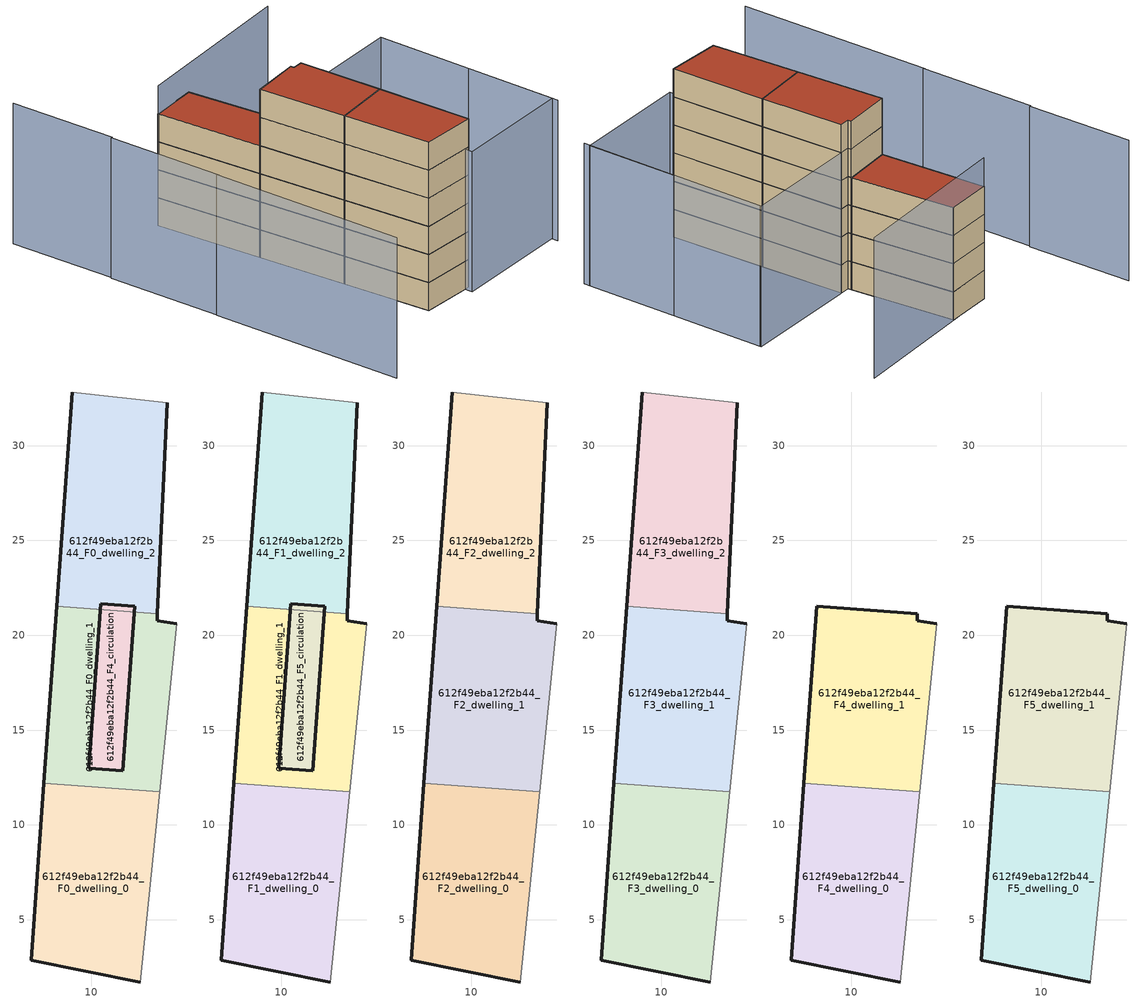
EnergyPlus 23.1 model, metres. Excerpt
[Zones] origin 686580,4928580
612f49eba12f2b44_F0_dwelling_0
 floor ground (EU_floor_Construction): 12.58,1.72 13.61,11.75 7.5,12.2 6.82,2.87 z0
 wall outside (EU_wall_Construction): 12.58,1.72 6.82,2.87 7.5,12.2 z0:3
 wall to 612f49eba12f2b44_F0_dwelling_1 (EU_wall_Construction): 7.5,12.2 13.61,11.75 z0:3
 wall adiabatic (EU_wall_Construction): 13.61,11.75 12.58,1.72 z0:3
612f49eba12f2b44_F0_dwelling_1
 floor ground (EU_floor_Construction): 13.61,11.75 14.51,20.62 13.46,20.77 13.48,21.14 8.18,21.53 7.5,12.2 z0
 wall outside (EU_wall_Construction): 13.48,21.14 13.46,20.77 14.51,20.62 / 7.5,12.2 8.18,21.53 z0:3
 wall adiabatic (EU_wall_Construction): 14.51,20.62 13.61,11.75 z0:3
 wall to 612f49eba12f2b44_F0_dwelling_2 (EU_wall_Construction): 8.18,21.53 13.48,21.14 z0:3
612f49eba12f2b44_F0_dwelling_2
 floor ground (EU_floor_Construction): 13.48,21.14 14.01,32.27 9,32.83 8.18,21.53 z0
 wall outside (EU_wall_Construction): 14.01,32.27 13.48,21.14 / 8.18,21.53 9,32.83 z0:3
 wall adiabatic (EU_wall_Construction): 9,32.83 14.01,32.27 z0:3
612f49eba12f2b44_F4_circulation
 floor ground (EU_floor_Construction): 11.65,12.85 12.28,21.52 10.48,21.66 9.85,12.98 z0
 wall outside (EU_wall_Construction): 11.65,12.85 9.85,12.98 10.48,21.66 12.28,21.52 11.65,12.85 z0:3
612f49eba12f2b44_F1_dwelling_0
 floor to 612f49eba12f2b44_F0_dwelling_0 (EU_floor_Construction): 12.58,1.72 13.61,11.75 7.5,12.2 6.82,2.87 z3
 wall outside (EU_wall_Construction): 12.58,1.72 6.82,2.87 7.5,12.2 z3:6
 wall to 612f49eba12f2b44_F1_dwelling_1 (EU_wall_Construction): 7.5,12.2 13.61,11.75 z3:6
 wall adiabatic (EU_wall_Construction): 13.61,11.75 12.58,1.72 z3:6
612f49eba12f2b44_F1_dwelling_1
 floor to 612f49eba12f2b44_F0_dwelling_1 (EU_floor_Construction): 13.61,11.75 14.51,20.62 13.46,20.77 13.48,21.14 8.18,21.53 7.5,12.2 z3
 wall outside (EU_wall_Construction): 13.48,21.14 13.46,20.77 14.51,20.62 / 7.5,12.2 8.18,21.53 z3:6
 wall adiabatic (EU_wall_Construction): 14.51,20.62 13.61,11.75 z3:6
 wall to 612f49eba12f2b44_F1_dwelling_2 (EU_wall_Construction): 8.18,21.53 13.48,21.14 z3:6
612f49eba12f2b44_F1_dwelling_2
 floor to 612f49eba12f2b44_F0_dwelling_2 (EU_floor_Construction): 13.48,21.14 14.01,32.27 9,32.83 8.18,21.53 z3
 wall outside (EU_wall_Construction): 14.01,32.27 13.48,21.14 / 8.18,21.53 9,32.83 z3:6
 wall adiabatic (EU_wall_Construction): 9,32.83 14.01,32.27 z3:6
612f49eba12f2b44_F5_circulation
 floor to 612f49eba12f2b44_F4_circulation (EU_floor_Construction): 11.65,12.85 12.28,21.52 10.48,21.66 9.85,12.98 z3
 wall outside (EU_wall_Construction): 11.65,12.85 9.85,12.98 10.48,21.66 12.28,21.52 11.65,12.85 z3:6
 roof outside (EU_roof_Construction): 12.28,21.52 11.65,12.85 9.85,12.98 10.48,21.66 z6
612f49eba12f2b44_F2_dwelling_0
 floor to 612f49eba12f2b44_F1_dwelling_0 (EU_floor_Construction): 12.58,1.72 13.61,11.75 7.5,12.2 6.82,2.87 z6
 wall outside (EU_wall_Construction): 12.58,1.72 6.82,2.87 7.5,12.2 z6:9
 wall to 612f49eba12f2b44_F2_dwelling_1 (EU_wall_Construction): 7.5,12.2 13.61,11.75 z6:9
 wall adiabatic (EU_wall_Construction): 13.61,11.75 12.58,1.72 z6:9
612f49eba12f2b44_F2_dwelling_1
 floor to 612f49eba12f2b44_F1_dwelling_1 (EU_floor_Construction): 13.61,11.75 14.51,20.62 13.46,20.77 13.48,21.14 8.18,21.53 7.5,12.2 z6
 wall outside (EU_wall_Construction): 13.48,21.14 13.46,20.77 14.51,20.62 / 7.5,12.2 8.18,21.53 z6:9
 wall adiabatic (EU_wall_Construction): 14.51,20.62 13.61,11.75 z6:9
 wall to 612f49eba12f2b44_F2_dwelling_2 (EU_wall_Construction): 8.18,21.53 13.48,21.14 z6:9
612f49eba12f2b44_F2_dwelling_2
 floor to 612f49eba12f2b44_F1_dwelling_2 (EU_floor_Construction): 13.48,21.14 14.01,32.27 9,32.83 8.18,21.53 z6
 wall outside (EU_wall_Construction): 14.01,32.27 13.48,21.14 / 8.18,21.53 9,32.83 z6:9
 wall adiabatic (EU_wall_Construction): 9,32.83 14.01,32.27 z6:9
612f49eba12f2b44_F3_dwelling_0
 floor to 612f49eba12f2b44_F2_dwelling_0 (EU_floor_Construction): 12.58,1.72 13.61,11.75 7.5,12.2 6.82,2.87 z9
 wall outside (EU_wall_Construction): 12.58,1.72 6.82,2.87 7.5,12.2 z9:12
 wall to 612f49eba12f2b44_F3_dwelling_1 (EU_wall_Construction): 7.5,12.2 13.61,11.75 z9:12
 wall adiabatic (EU_wall_Construction): 13.61,11.75 12.58,1.72 z9:12
612f49eba12f2b44_F3_dwelling_1
 floor to 612f49eba12f2b44_F2_dwelling_1 (EU_floor_Construction): 13.61,11.75 14.51,20.62 13.46,20.77 13.48,21.14 8.18,21.53 7.5,12.2 z9
 wall outside (EU_wall_Construction): 13.48,21.14 13.46,20.77 14.51,20.62 / 7.5,12.2 8.18,21.53 z9:12
 wall adiabatic (EU_wall_Construction): 14.51,20.62 13.61,11.75 z9:12
 wall to 612f49eba12f2b44_F3_dwelling_2 (EU_wall_Construction): 8.18,21.53 13.48,21.14 z9:12
612f49eba12f2b44_F3_dwelling_2
 floor to 612f49eba12f2b44_F2_dwelling_2 (EU_floor_Construction): 13.48,21.14 14.01,32.27 9,32.83 8.18,21.53 z9
 wall outside (EU_wall_Construction): 14.01,32.27 13.48,21.14 / 8.18,21.53 9,32.83 z9:12
 wall adiabatic (EU_wall_Construction): 9,32.83 14.01,32.27 z9:12
 roof outside (EU_roof_Construction): 14.01,32.27 13.48,21.14 8.18,21.53 9,32.83 z12
612f49eba12f2b44_F4_dwelling_0
 floor to 612f49eba12f2b44_F3_dwelling_0 (EU_floor_Construction): 12.58,1.72 13.61,11.75 7.5,12.2 6.82,2.87 z12
 wall outside (EU_wall_Construction): 12.58,1.72 6.82,2.87 7.5,12.2 z12:15
 wall to 612f49eba12f2b44_F4_dwelling_1 (EU_wall_Construction): 7.5,12.2 13.61,11.75 z12:15
 wall adiabatic (EU_wall_Construction): 13.61,11.75 12.58,1.72 z12:15
612f49eba12f2b44_F4_dwelling_1
 floor to 612f49eba12f2b44_F3_dwelling_1 (EU_floor_Construction): 13.61,11.75 14.51,20.62 13.46,20.77 13.48,21.14 8.18,21.53 7.5,12.2 z12
 wall outside (EU_wall_Construction): 7.5,12.2 8.18,21.53 13.48,21.14 13.46,20.77 14.51,20.62 z12:15
 wall adiabatic (EU_wall_Construction): 14.51,20.62 13.61,11.75 z12:15
612f49eba12f2b44_F5_dwelling_0
 floor to 612f49eba12f2b44_F4_dwelling_0 (EU_floor_Construction): 12.58,1.72 13.61,11.75 7.5,12.2 6.82,2.87 z15
 wall outside (EU_wall_Construction): 12.58,1.72 6.82,2.87 7.5,12.2 z15:18
 wall to 612f49eba12f2b44_F5_dwelling_1 (EU_wall_Construction): 7.5,12.2 13.61,11.75 z15:18
 wall adiabatic (EU_wall_Construction): 13.61,11.75 12.58,1.72 z15:18
 roof outside (EU_roof_Construction): 13.61,11.75 12.58,1.72 6.82,2.87 7.5,12.2 z18
612f49eba12f2b44_F5_dwelling_1
 floor to 612f49eba12f2b44_F4_dwelling_1 (EU_floor_Construction): 13.61,11.75 14.51,20.62 13.46,20.77 13.48,21.14 8.18,21.53 7.5,12.2 z15
 wall outside (EU_wall_Construction): 7.5,12.2 8.18,21.53 13.48,21.14 13.46,20.77 14.51,20.62 z15:18
 wall adiabatic (EU_wall_Construction): 14.51,20.62 13.61,11.75 z15:18
 roof outside (EU_roof_Construction): 14.51,20.62 13.61,11.75 7.5,12.2 8.18,21.53 13.48,21.14 13.46,20.77 z18
shading: 24.38,-1.3 27.04,18.8 / -3.33,19.8 -5.9,-0.66 / -1.82,31.84 -3.37,19.54 / -0.42,43.03 -1.72,31.83 / 27.27,31.06 8.99,32.72 / 27.06,18.96 24.47,-0.64 / 24.47,-0.64 11.92,1.02 / 11.92,1.02 14.51,20.62 / 14.51,20.62 27.06,18.96 z0:15
[Building]
EU S2 Campaign: North Axis=0; Terrain=City; Solar Distribution=FullExterior
[Site:Location]
Bologna: Latitude=44.5; Longitude=11.25; Time Zone=1; Elevation=37
[SizingPeriod:WeatherFileDays]
AnnualSizingPeriod: Begin Month=1; Begin Day of Month=1; End Month=12; End Day of Month=31; Day of Week for Start Day=Monday; Use Weather File Daylight Saving Period=No; Use Weather File Rain and Snow Indicators=No
[MATERIAL]
EU_InternalMass_Material: Roughness=MediumRough; Thickness=0.1; Conductivity=1; Density=1800; Specific Heat=900; Thermal Absorptance=0.9; Solar Absorptance=0.7; Visible Absorptance=0.7
[MATERIAL:NOMASS] Roughness=MediumRough; Thermal Absorptance=0.9; Solar Absorptance=0.7; Visible Absorptance=0.7
Name | Thermal Resistance
EU_wall_NoMass | 0.905828
EU_roof_NoMass | 0.37593
EU_floor_NoMass | 0.67114
[CONSTRUCTION]
EU_wall_Construction: EU_wall_NoMass
EU_roof_Construction: EU_roof_NoMass
EU_floor_Construction: EU_floor_NoMass
EU_InternalMass_Construction: EU_InternalMass_Material
[ZONE] Type=1; Multiplier=1; Ceiling Height=autocalculate; Floor Area=autocalculate; Part of Total Floor Area=Yes
Name | Volume
612f49eba12f2b44_F0_dwelling_0; 612f49eba12f2b44_F1_dwelling_0; 612f49eba12f2b44_F2_dwelling_0; 612f49eba12f2b44_F3_dwelling_0; 612f49eba12f2b44_F4_dwelling_0; 612f49eba12f2b44_F5_dwelling_0 | 174.349
612f49eba12f2b44_F0_dwelling_1; 612f49eba12f2b44_F1_dwelling_1; 612f49eba12f2b44_F2_dwelling_1; 612f49eba12f2b44_F3_dwelling_1; 612f49eba12f2b44_F4_dwelling_1; 612f49eba12f2b44_F5_dwelling_1 | 174.352
612f49eba12f2b44_F0_dwelling_2; 612f49eba12f2b44_F1_dwelling_2; 612f49eba12f2b44_F2_dwelling_2; 612f49eba12f2b44_F3_dwelling_2 | 174.345
612f49eba12f2b44_F4_circulation; 612f49eba12f2b44_F5_circulation | 47.0676
[INTERNALMASS] Construction=EU_InternalMass_Construction
Name | Zone or ZoneList | Surface Area
612f49eba12f2b44_F0_dwelling_0_EU_InternalMass | 612f49eba12f2b44_F0_dwelling_0 | 58.1134
612f49eba12f2b44_F0_dwelling_1_EU_InternalMass | 612f49eba12f2b44_F0_dwelling_1 | 58.1134
612f49eba12f2b44_F0_dwelling_2_EU_InternalMass | 612f49eba12f2b44_F0_dwelling_2 | 58.1134
612f49eba12f2b44_F1_dwelling_0_EU_InternalMass | 612f49eba12f2b44_F1_dwelling_0 | 58.1134
612f49eba12f2b44_F1_dwelling_1_EU_InternalMass | 612f49eba12f2b44_F1_dwelling_1 | 58.1134
612f49eba12f2b44_F1_dwelling_2_EU_InternalMass | 612f49eba12f2b44_F1_dwelling_2 | 58.1134
612f49eba12f2b44_F2_dwelling_0_EU_InternalMass | 612f49eba12f2b44_F2_dwelling_0 | 58.1134
612f49eba12f2b44_F2_dwelling_1_EU_InternalMass | 612f49eba12f2b44_F2_dwelling_1 | 58.1134
612f49eba12f2b44_F2_dwelling_2_EU_InternalMass | 612f49eba12f2b44_F2_dwelling_2 | 58.1134
612f49eba12f2b44_F3_dwelling_0_EU_InternalMass | 612f49eba12f2b44_F3_dwelling_0 | 58.1134
612f49eba12f2b44_F3_dwelling_1_EU_InternalMass | 612f49eba12f2b44_F3_dwelling_1 | 58.1134
612f49eba12f2b44_F3_dwelling_2_EU_InternalMass | 612f49eba12f2b44_F3_dwelling_2 | 58.1134
612f49eba12f2b44_F4_dwelling_0_EU_InternalMass | 612f49eba12f2b44_F4_dwelling_0 | 79.3248
612f49eba12f2b44_F4_dwelling_1_EU_InternalMass | 612f49eba12f2b44_F4_dwelling_1 | 79.3248
612f49eba12f2b44_F5_dwelling_0_EU_InternalMass | 612f49eba12f2b44_F5_dwelling_0 | 79.3248
612f49eba12f2b44_F5_dwelling_1_EU_InternalMass | 612f49eba12f2b44_F5_dwelling_1 | 79.3248
[OTHEREQUIPMENT] Fuel Type=Electricity; Design Level Calculation Method=Watts/Area; Power per Zone Floor Area=1; Fraction Latent=0; Fraction Radiant=0; Fraction Lost=0; Carbon Dioxide Generation Rate=0; EndUse Subcategory=EU_Step8_InternalGains
Name | Zone or ZoneList or Space or SpaceList | Schedule
EU_Step8_InternalGain_612f49eba12f2b44_F0_dwelling_0_f000 | 612f49eba12f2b44_F0_dwelling_0 | EU_Step8_GainSchedule_612f49eba12f2b44_F0_dwelling_0_f000
EU_Step8_InternalGain_612f49eba12f2b44_F0_dwelling_1_f000 | 612f49eba12f2b44_F0_dwelling_1 | EU_Step8_GainSchedule_612f49eba12f2b44_F0_dwelling_1_f000
EU_Step8_InternalGain_612f49eba12f2b44_F0_dwelling_2_f000 | 612f49eba12f2b44_F0_dwelling_2 | EU_Step8_GainSchedule_612f49eba12f2b44_F0_dwelling_2_f000
EU_Step8_InternalGain_612f49eba12f2b44_F1_dwelling_0_f000 | 612f49eba12f2b44_F1_dwelling_0 | EU_Step8_GainSchedule_612f49eba12f2b44_F1_dwelling_0_f000
EU_Step8_InternalGain_612f49eba12f2b44_F1_dwelling_1_f000 | 612f49eba12f2b44_F1_dwelling_1 | EU_Step8_GainSchedule_612f49eba12f2b44_F1_dwelling_1_f000
EU_Step8_InternalGain_612f49eba12f2b44_F1_dwelling_2_f000 | 612f49eba12f2b44_F1_dwelling_2 | EU_Step8_GainSchedule_612f49eba12f2b44_F1_dwelling_2_f000
EU_Step8_InternalGain_612f49eba12f2b44_F2_dwelling_0_f000 | 612f49eba12f2b44_F2_dwelling_0 | EU_Step8_GainSchedule_612f49eba12f2b44_F2_dwelling_0_f000
EU_Step8_InternalGain_612f49eba12f2b44_F2_dwelling_1_f000 | 612f49eba12f2b44_F2_dwelling_1 | EU_Step8_GainSchedule_612f49eba12f2b44_F2_dwelling_1_f000
EU_Step8_InternalGain_612f49eba12f2b44_F2_dwelling_2_f000 | 612f49eba12f2b44_F2_dwelling_2 | EU_Step8_GainSchedule_612f49eba12f2b44_F2_dwelling_2_f000
EU_Step8_InternalGain_612f49eba12f2b44_F3_dwelling_0_f000 | 612f49eba12f2b44_F3_dwelling_0 | EU_Step8_GainSchedule_612f49eba12f2b44_F3_dwelling_0_f000
EU_Step8_InternalGain_612f49eba12f2b44_F3_dwelling_1_f000 | 612f49eba12f2b44_F3_dwelling_1 | EU_Step8_GainSchedule_612f49eba12f2b44_F3_dwelling_1_f000
EU_Step8_InternalGain_612f49eba12f2b44_F3_dwelling_2_f000 | 612f49eba12f2b44_F3_dwelling_2 | EU_Step8_GainSchedule_612f49eba12f2b44_F3_dwelling_2_f000
EU_Step8_InternalGain_612f49eba12f2b44_F4_dwelling_0_f000 | 612f49eba12f2b44_F4_dwelling_0 | EU_Step8_GainSchedule_612f49eba12f2b44_F4_dwelling_0_f000
EU_Step8_InternalGain_612f49eba12f2b44_F4_dwelling_1_f000 | 612f49eba12f2b44_F4_dwelling_1 | EU_Step8_GainSchedule_612f49eba12f2b44_F4_dwelling_1_f000
EU_Step8_InternalGain_612f49eba12f2b44_F5_dwelling_0_f000 | 612f49eba12f2b44_F5_dwelling_0 | EU_Step8_GainSchedule_612f49eba12f2b44_F5_dwelling_0_f000
EU_Step8_InternalGain_612f49eba12f2b44_F5_dwelling_1_f000 | 612f49eba12f2b44_F5_dwelling_1 | EU_Step8_GainSchedule_612f49eba12f2b44_F5_dwelling_1_f000
[ZONEINFILTRATION:DESIGNFLOWRATE] Schedule=EU_AlwaysOn; Design Flow Rate Calculation Method=Flow/Area; Flow Rate per Floor Area=0.0005; Constant Term Coefficient=1; Temperature Term Coefficient=0; Velocity Term Coefficient=0; Velocity Squared Term Coefficient=0
Name | Zone or ZoneList or Space or SpaceList
EU_Circulation_Infiltration_612f49eba12f2b44_F4_circulation | 612f49eba12f2b44_F4_circulation
EU_Circulation_Infiltration_612f49eba12f2b44_F5_circulation | 612f49eba12f2b44_F5_circulation
[ZONEVENTILATION:DESIGNFLOWRATE] Schedule=EU_AlwaysOn; Design Flow Rate Calculation Method=AirChanges/Hour; Air Changes per Hour=0.73129; Ventilation Type=Natural; Fan Pressure Rise=0; Fan Total Efficiency=1; Constant Term Coefficient=1; Temperature Term Coefficient=0; Velocity Term Coefficient=0; Velocity Squared Term Coefficient=0; Minimum Indoor Temperature=-100; Maximum Indoor Temperature=100; Delta Temperature=-100; Minimum Outdoor Temperature=-100; Maximum Outdoor Temperature=100; Maximum Wind Speed=40
Name | Zone or ZoneList or Space or SpaceList
EU_ConstantAir_612f49eba12f2b44_F0_dwelling_0 | 612f49eba12f2b44_F0_dwelling_0
EU_ConstantAir_612f49eba12f2b44_F0_dwelling_1 | 612f49eba12f2b44_F0_dwelling_1
EU_ConstantAir_612f49eba12f2b44_F0_dwelling_2 | 612f49eba12f2b44_F0_dwelling_2
EU_ConstantAir_612f49eba12f2b44_F1_dwelling_0 | 612f49eba12f2b44_F1_dwelling_0
EU_ConstantAir_612f49eba12f2b44_F1_dwelling_1 | 612f49eba12f2b44_F1_dwelling_1
EU_ConstantAir_612f49eba12f2b44_F1_dwelling_2 | 612f49eba12f2b44_F1_dwelling_2
EU_ConstantAir_612f49eba12f2b44_F2_dwelling_0 | 612f49eba12f2b44_F2_dwelling_0
EU_ConstantAir_612f49eba12f2b44_F2_dwelling_1 | 612f49eba12f2b44_F2_dwelling_1
EU_ConstantAir_612f49eba12f2b44_F2_dwelling_2 | 612f49eba12f2b44_F2_dwelling_2
EU_ConstantAir_612f49eba12f2b44_F3_dwelling_0 | 612f49eba12f2b44_F3_dwelling_0
EU_ConstantAir_612f49eba12f2b44_F3_dwelling_1 | 612f49eba12f2b44_F3_dwelling_1
EU_ConstantAir_612f49eba12f2b44_F3_dwelling_2 | 612f49eba12f2b44_F3_dwelling_2
EU_ConstantAir_612f49eba12f2b44_F4_dwelling_0 | 612f49eba12f2b44_F4_dwelling_0
EU_ConstantAir_612f49eba12f2b44_F4_dwelling_1 | 612f49eba12f2b44_F4_dwelling_1
EU_ConstantAir_612f49eba12f2b44_F5_dwelling_0 | 612f49eba12f2b44_F5_dwelling_0
EU_ConstantAir_612f49eba12f2b44_F5_dwelling_1 | 612f49eba12f2b44_F5_dwelling_1
[HVACTEMPLATE:THERMOSTAT] Constant Heating Setpoint=20; Constant Cooling Setpoint=50
EU_HeatOnly_612f49eba12f2b44_F0_dwelling_0; EU_HeatOnly_612f49eba12f2b44_F0_dwelling_1; EU_HeatOnly_612f49eba12f2b44_F0_dwelling_2; EU_HeatOnly_612f49eba12f2b44_F1_dwelling_0; EU_HeatOnly_612f49eba12f2b44_F1_dwelling_1; EU_HeatOnly_612f49eba12f2b44_F1_dwelling_2; EU_HeatOnly_612f49eba12f2b44_F2_dwelling_0; EU_HeatOnly_612f49eba12f2b44_F2_dwelling_1; EU_HeatOnly_612f49eba12f2b44_F2_dwelling_2; EU_HeatOnly_612f49eba12f2b44_F3_dwelling_0; EU_HeatOnly_612f49eba12f2b44_F3_dwelling_1; EU_HeatOnly_612f49eba12f2b44_F3_dwelling_2; EU_HeatOnly_612f49eba12f2b44_F4_dwelling_0; EU_HeatOnly_612f49eba12f2b44_F4_dwelling_1; EU_HeatOnly_612f49eba12f2b44_F5_dwelling_0; EU_HeatOnly_612f49eba12f2b44_F5_dwelling_1
[HVACTEMPLATE:ZONE:IDEALLOADSAIRSYSTEM] System Availability Schedule=EU_AlwaysOn; Maximum Heating Supply Air Temperature=50; Minimum Cooling Supply Air Temperature=13; Maximum Heating Supply Air Humidity Ratio=0.0156; Minimum Cooling Supply Air Humidity Ratio=0.0077; Heating Limit=NoLimit; Cooling Limit=NoLimit; Heating Availability Schedule=EU_AlwaysOn; Cooling Availability Schedule=EU_CoolingOff; Dehumidification Control Type=ConstantSensibleHeatRatio; Cooling Sensible Heat Ratio=0.7; Dehumidification Setpoint=60; Humidification Control Type=None; Humidification Setpoint=30; Outdoor Air Method=None; Outdoor Air Flow Rate per Person=0.00944; Outdoor Air Flow Rate per Zone Floor Area=0; Outdoor Air Flow Rate per Zone=0; Demand Controlled Ventilation Type=None; Outdoor Air Economizer Type=NoEconomizer; Heat Recovery Type=None; Sensible Heat Recovery Effectiveness=0.7; Latent Heat Recovery Effectiveness=0.65
Name | Template Thermostat
612f49eba12f2b44_F0_dwelling_0 | EU_HeatOnly_612f49eba12f2b44_F0_dwelling_0
612f49eba12f2b44_F0_dwelling_1 | EU_HeatOnly_612f49eba12f2b44_F0_dwelling_1
612f49eba12f2b44_F0_dwelling_2 | EU_HeatOnly_612f49eba12f2b44_F0_dwelling_2
612f49eba12f2b44_F1_dwelling_0 | EU_HeatOnly_612f49eba12f2b44_F1_dwelling_0
612f49eba12f2b44_F1_dwelling_1 | EU_HeatOnly_612f49eba12f2b44_F1_dwelling_1
612f49eba12f2b44_F1_dwelling_2 | EU_HeatOnly_612f49eba12f2b44_F1_dwelling_2
612f49eba12f2b44_F2_dwelling_0 | EU_HeatOnly_612f49eba12f2b44_F2_dwelling_0
612f49eba12f2b44_F2_dwelling_1 | EU_HeatOnly_612f49eba12f2b44_F2_dwelling_1
612f49eba12f2b44_F2_dwelling_2 | EU_HeatOnly_612f49eba12f2b44_F2_dwelling_2
612f49eba12f2b44_F3_dwelling_0 | EU_HeatOnly_612f49eba12f2b44_F3_dwelling_0
612f49eba12f2b44_F3_dwelling_1 | EU_HeatOnly_612f49eba12f2b44_F3_dwelling_1
612f49eba12f2b44_F3_dwelling_2 | EU_HeatOnly_612f49eba12f2b44_F3_dwelling_2
612f49eba12f2b44_F4_dwelling_0 | EU_HeatOnly_612f49eba12f2b44_F4_dwelling_0
612f49eba12f2b44_F4_dwelling_1 | EU_HeatOnly_612f49eba12f2b44_F4_dwelling_1
612f49eba12f2b44_F5_dwelling_0 | EU_HeatOnly_612f49eba12f2b44_F5_dwelling_0
612f49eba12f2b44_F5_dwelling_1 | EU_HeatOnly_612f49eba12f2b44_F5_dwelling_1
[SIZING:ZONE] Zone Cooling Design Supply Air Temperature Input Method=SupplyAirTemperature; Zone Cooling Design Supply Air Temperature=13; Zone Heating Design Supply Air Temperature Input Method=SupplyAirTemperature; Zone Heating Design Supply Air Temperature=50; Zone Cooling Design Supply Air Humidity Ratio=0.008; Zone Heating Design Supply Air Humidity Ratio=0.008; Cooling Design Air Flow Method=DesignDay; Cooling Design Air Flow Rate=0; Cooling Minimum Air Flow per Zone Floor Area=0.000762; Cooling Minimum Air Flow=0; Cooling Minimum Air Flow Fraction=0.2; Heating Design Air Flow Method=DesignDay; Heating Design Air Flow Rate=0; Heating Maximum Air Flow per Zone Floor Area=0.002032; Heating Maximum Air Flow=0.141576; Heating Maximum Air Flow Fraction=0.3; Account for Dedicated Outdoor Air System=No; Dedicated Outdoor Air System Control Strategy=NeutralSupplyAir; Dedicated Outdoor Air Low Setpoint Temperature for Design=autosize; Dedicated Outdoor Air High Setpoint Temperature for Design=autosize; Zone Load Sizing Method=Sensible Load Only No Latent Load; Zone Latent Cooling Design Supply Air Humidity Ratio Input Method=HumidityRatioDifference; Zone Cooling Design Supply Air Humidity Ratio Difference=0.005; Zone Latent Heating Design Supply Air Humidity Ratio Input Method=HumidityRatioDifference; Zone Humidification Design Supply Air Humidity Ratio Difference=0.005
612f49eba12f2b44_F0_dwelling_0; 612f49eba12f2b44_F0_dwelling_1; 612f49eba12f2b44_F0_dwelling_2; 612f49eba12f2b44_F1_dwelling_0; 612f49eba12f2b44_F1_dwelling_1; 612f49eba12f2b44_F1_dwelling_2; 612f49eba12f2b44_F2_dwelling_0; 612f49eba12f2b44_F2_dwelling_1; 612f49eba12f2b44_F2_dwelling_2; 612f49eba12f2b44_F3_dwelling_0; 612f49eba12f2b44_F3_dwelling_1; 612f49eba12f2b44_F3_dwelling_2; 612f49eba12f2b44_F4_dwelling_0; 612f49eba12f2b44_F4_dwelling_1; 612f49eba12f2b44_F5_dwelling_0; 612f49eba12f2b44_F5_dwelling_1
[SCHEDULE:CONSTANT]
Name | Hourly Value
EU_AlwaysOn | 1
EU_CoolingOff | 0
[SCHEDULE:FILE] Column Number=1; Rows to Skip at Top=0; Number of Hours of Data=8760; Column Separator=Comma; Interpolate to Timestep=No; Minutes per Item=60; Adjust Schedule for Daylight Savings=Yes
Name | File
EU_Step8_GainSchedule_612f49eba12f2b44_F0_dwelling_0_f000 | ../../schedules/612f49eba12f2b44/612f49eba12f2b44_F0_dwelling_0_f000_gain.csv
EU_Step8_GainSchedule_612f49eba12f2b44_F0_dwelling_1_f000 | ../../schedules/612f49eba12f2b44/612f49eba12f2b44_F0_dwelling_1_f000_gain.csv
EU_Step8_GainSchedule_612f49eba12f2b44_F0_dwelling_2_f000 | ../../schedules/612f49eba12f2b44/612f49eba12f2b44_F0_dwelling_2_f000_gain.csv
EU_Step8_GainSchedule_612f49eba12f2b44_F1_dwelling_0_f000 | ../../schedules/612f49eba12f2b44/612f49eba12f2b44_F1_dwelling_0_f000_gain.csv
EU_Step8_GainSchedule_612f49eba12f2b44_F1_dwelling_1_f000 | ../../schedules/612f49eba12f2b44/612f49eba12f2b44_F1_dwelling_1_f000_gain.csv
EU_Step8_GainSchedule_612f49eba12f2b44_F1_dwelling_2_f000 | ../../schedules/612f49eba12f2b44/612f49eba12f2b44_F1_dwelling_2_f000_gain.csv
EU_Step8_GainSchedule_612f49eba12f2b44_F2_dwelling_0_f000 | ../../schedules/612f49eba12f2b44/612f49eba12f2b44_F2_dwelling_0_f000_gain.csv
EU_Step8_GainSchedule_612f49eba12f2b44_F2_dwelling_1_f000 | ../../schedules/612f49eba12f2b44/612f49eba12f2b44_F2_dwelling_1_f000_gain.csv
EU_Step8_GainSchedule_612f49eba12f2b44_F2_dwelling_2_f000 | ../../schedules/612f49eba12f2b44/612f49eba12f2b44_F2_dwelling_2_f000_gain.csv
EU_Step8_GainSchedule_612f49eba12f2b44_F3_dwelling_0_f000 | ../../schedules/612f49eba12f2b44/612f49eba12f2b44_F3_dwelling_0_f000_gain.csv
EU_Step8_GainSchedule_612f49eba12f2b44_F3_dwelling_1_f000 | ../../schedules/612f49eba12f2b44/612f49eba12f2b44_F3_dwelling_1_f000_gain.csv
EU_Step8_GainSchedule_612f49eba12f2b44_F3_dwelling_2_f000 | ../../schedules/612f49eba12f2b44/612f49eba12f2b44_F3_dwelling_2_f000_gain.csv
EU_Step8_GainSchedule_612f49eba12f2b44_F4_dwelling_0_f000 | ../../schedules/612f49eba12f2b44/612f49eba12f2b44_F4_dwelling_0_f000_gain.csv
EU_Step8_GainSchedule_612f49eba12f2b44_F4_dwelling_1_f000 | ../../schedules/612f49eba12f2b44/612f49eba12f2b44_F4_dwelling_1_f000_gain.csv
EU_Step8_GainSchedule_612f49eba12f2b44_F5_dwelling_0_f000 | ../../schedules/612f49eba12f2b44/612f49eba12f2b44_F5_dwelling_0_f000_gain.csv
EU_Step8_GainSchedule_612f49eba12f2b44_F5_dwelling_1_f000 | ../../schedules/612f49eba12f2b44/612f49eba12f2b44_F5_dwelling_1_f000_gain.csv
